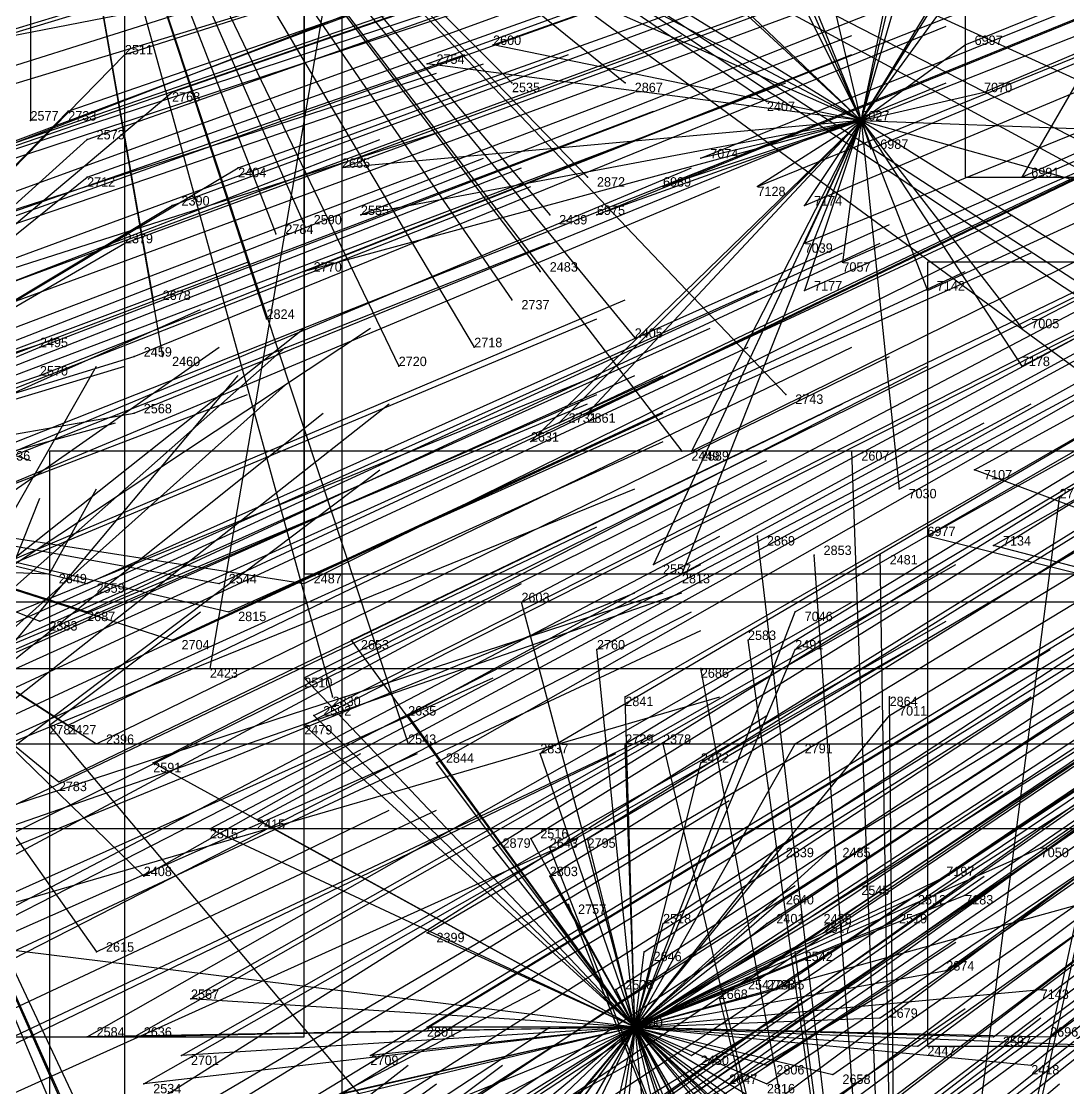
# Model space of a CAD drawing. Extents: x -0.5 to 0.59, y -0.5 to 0.59.
# Drawn here: x -0.407 to -0.296, y -0.2325 to -0.1195 of the extents above; entities that cross this region are included whole.
import ezdxf

# ---------------------------------------------------------------- set-up
doc = ezdxf.new("R2010")
doc.units = 0
for name, color, linetype in [('Clients', 3, 'CONTINUOUS'), ('Facilities', 3, 'CONTINUOUS'), ('Facilities_lines', 3, 'CONTINUOUS'), ('Min_max_boxes', 1, 'CONTINUOUS'), ('Normals', 1, 'CONTINUOUS'), ('Source_points', 5, 'CONTINUOUS'), ('Text', 3, 'CONTINUOUS')]:
    doc.layers.add(name, color=color, linetype=linetype)

msp = doc.modelspace()

# ---------------------------------------------------------------- linework, layer by layer
at = {"layer": 'Clients', "color": 5}
for p in [(-0.357, -0.122, -0.944), (-0.307, -0.122, -0.825), (-0.396, -0.123, -1.037), (-0.364, -0.124, -0.961), (-0.355, -0.126, -1.25), (-0.343, -0.126, -1.25), (-0.391, -0.127, -1.029), (-0.305, -0.127, -0.826), (-0.328, -0.128, -1.25), (-0.402, -0.129, -1.057), (-0.406, -0.13, -1.25), (-0.4, -0.132, -1.052), (-0.317, -0.133, -0.859), (-0.335, -0.134, -0.901), (-0.384, -0.135, -1.018), (-0.373, -0.135, -0.992), (-0.4, -0.136, -1.057), (-0.347, -0.136, -1.25), (-0.301, -0.136, -0.825), (-0.339, -0.137, -0.914), (-0.329, -0.137, -0.891), (-0.391, -0.139, -1.037), (-0.371, -0.14, -0.992), (-0.351, -0.14, -1.25), (-0.346, -0.14, -0.933), (-0.324, -0.139, -0.88), (-0.377, -0.141, -1.25), (-0.38, -0.142, -1.25), (-0.396, -0.143, -1.053), (-0.324, -0.143, -0.886), (-0.32, -0.145, -0.879), (-0.377, -0.146, -1.01), (-0.352, -0.146, -1.25), (-0.324, -0.148, -0.89), (-0.311, -0.148, -0.86), (-0.393, -0.149, -1.25), (-0.355, -0.149, -1.25), (-0.381, -0.151, -1.25), (-0.301, -0.152, -0.842), (-0.342, -0.153, -1.25), (-0.405, -0.154, -1.083), (-0.359, -0.154, -1.25), (-0.395, -0.155, -1.06), (-0.392, -0.155, -1.25), (-0.405, -0.157, -1.086), (-0.367, -0.156, -1.25), (-0.301, -0.156, -0.848), (-0.326, -0.159, -1.25), (-0.395, -0.161, -1.066), (-0.347, -0.161, -0.957), (-0.35, -0.162, -0.963), (-0.353, -0.164, -0.974), (-0.337, -0.165, -1.25), (-0.336, -0.165, -0.935), (-0.319, -0.165, -1.25), (-0.306, -0.167, -0.871), (-0.314, -0.169, -0.892), (-0.297, -0.17, -1.25), (-0.329, -0.174, -1.25), (-0.311, -0.174, -0.891), (-0.304, -0.175, -0.877), (-0.323, -0.176, -1.25), (-0.316, -0.176, -1.25), (-0.34, -0.177, -0.958), (-0.404, -0.178, -1.25), (-0.337, -0.178, -0.954), (-0.4, -0.179, -1.095), (-0.386, -0.179, -1.063), (-0.377, -0.179, -1.043), (-0.354, -0.181, -0.994), (-0.405, -0.183, -1.11), (-0.4, -0.182, -1.099), (-0.385, -0.182, -1.064), (-0.325, -0.182, -0.932), (-0.391, -0.185, -1.081), (-0.372, -0.185, -1.038), (-0.33, -0.185, -1.25), (-0.346, -0.186, -0.982), (-0.325, -0.186, -0.936), (-0.387, -0.188, -1.25), (-0.335, -0.188, -1.25), (-0.377, -0.189, -1.055), (-0.374, -0.191, -1.25), (-0.343, -0.191, -0.983), (-0.315, -0.191, -1.25), (-0.376, -0.193, -1.055), (-0.366, -0.193, -1.035), (-0.315, -0.193, -0.923), (-0.404, -0.194, -1.25), (-0.402, -0.194, -1.117), (-0.377, -0.194, -1.06), (-0.399, -0.196, -1.11), (-0.366, -0.196, -1.25), (-0.343, -0.196, -0.988), (-0.339, -0.196, -1.25), (-0.325, -0.196, -0.949), (-0.352, -0.197, -1.009), (-0.393, -0.198, -1.101), (-0.363, -0.198, -1.033), (-0.335, -0.198, -0.972), (-0.403, -0.2, -1.126), (-0.382, -0.204, -1.083), (-0.387, -0.205, -1.095), (-0.353, -0.206, -1.022), (-0.347, -0.206, -1.01), (-0.357, -0.207, -1.031), (-0.351, -0.207, -1.25), (-0.327, -0.207, -0.967), (-0.321, -0.207, -0.955), (-0.299, -0.207, -0.91), (-0.394, -0.21, -1.25), (-0.351, -0.21, -1.023), (-0.309, -0.21, -0.934), (-0.318, -0.211, -0.955), (-0.312, -0.212, -0.944), (-0.307, -0.212, -0.933), (-0.349, -0.213, -1.25), (-0.327, -0.213, -0.975), (-0.322, -0.214, -0.967), (-0.339, -0.215, -1.004), (-0.328, -0.215, -0.98), (-0.315, -0.215, -0.953), (-0.364, -0.216, -1.058), (-0.322, -0.216, -0.969), (-0.399, -0.218, -1.25), (-0.341, -0.218, -1.012), (-0.325, -0.218, -1.25), (-0.309, -0.22, -0.948), (-0.33, -0.221, -0.994), (-0.329, -0.221, -0.991), (-0.344, -0.222, -1.023), (-0.327, -0.222, -0.988), (-0.299, -0.222, -0.931), (-0.389, -0.223, -1.121), (-0.333, -0.223, -1.25), (-0.364, -0.226, -1.072), (-0.316, -0.225, -0.969), (-0.4, -0.227, -1.149), (-0.395, -0.227, -1.138), (-0.304, -0.227, -0.949), (-0.298, -0.227, -0.937), (-0.312, -0.228, -0.966), (-0.39, -0.229, -1.131), (-0.37, -0.229, -1.088), (-0.336, -0.229, -1.016), (-0.328, -0.23, -1.001), (-0.3, -0.23, -0.947), (-0.321, -0.231, -0.989), (-0.394, -0.232, -1.143), (-0.332, -0.232, -1.013), (-0.328, -0.232, -1.004)]:
    msp.add_point(p, dxfattribs=at)
at = {"layer": 'Facilities', "color": 3}
for p in [(-0.318, -0.13, -0.86), (-0.342, -0.226, -1.025)]:
    msp.add_point(p, dxfattribs=at)
at = {"layer": 'Facilities_lines', "color": 3}
for p, q in [((-0.353, 0.01, -1.25), (-0.387, -0.188, -1.25)), ((-0.406, -0.075, -1.25), (-0.342, -0.153, -1.25)), ((-0.406, -0.075, -1.25), (-0.328, -0.128, -1.25)), ((-0.406, -0.075, -1.25), (-0.266, -0.147, -1.25)), ((-0.406, -0.075, -1.25), (-0.286, -0.153, -1.25)), ((-0.406, -0.075, -1.25), (-0.351, -0.14, -1.25)), ((-0.406, -0.075, -1.25), (-0.286, -0.14, -1.25)), ((-0.406, -0.075, -1.25), (-0.337, -0.165, -1.25)), ((-0.406, -0.075, -1.25), (-0.392, -0.155, -1.25)), ((-0.406, -0.075, -1.25), (-0.352, -0.146, -1.25)), ((-0.406, -0.075, -1.25), (-0.355, -0.126, -1.25)), ((-0.406, -0.075, -1.25), (-0.366, -0.196, -1.25)), ((-0.406, -0.075, -1.25), (-0.266, -0.139, -1.25)), ((-0.406, -0.075, -1.25), (-0.406, -0.13, -1.25)), ((-0.406, -0.075, -1.25), (-0.377, -0.141, -1.25)), ((-0.406, -0.075, -1.25), (-0.293, -0.15, -1.25)), ((-0.406, -0.075, -1.25), (-0.393, -0.149, -1.25)), ((-0.406, -0.075, -1.25), (-0.282, -0.166, -1.25)), ((-0.406, -0.075, -1.25), (-0.359, -0.154, -1.25)), ((-0.406, -0.075, -1.25), (-0.367, -0.156, -1.25)), ((-0.406, -0.075, -1.25), (-0.355, -0.149, -1.25)), ((-0.406, -0.075, -1.25), (-0.326, -0.159, -1.25)), ((-0.406, -0.075, -1.25), (-0.38, -0.142, -1.25)), ((-0.406, -0.075, -1.25), (-0.381, -0.151, -1.25)), ((-0.406, -0.075, -1.25), (-0.374, -0.191, -1.25)), ((-0.406, -0.075, -1.25), (-0.343, -0.126, -1.25)), ((-0.406, -0.075, -1.25), (-0.347, -0.136, -1.25)), ((-0.318, -0.13, -0.86), (-0.302, -0.075, -0.777)), ((-0.318, -0.13, -0.86), (-0.305, -0.075, -0.785)), ((-0.318, -0.13, -0.86), (-0.307, -0.077, -0.792)), ((-0.268, -0.079, -0.698), (-0.301, -0.136, -0.825)), ((-0.318, -0.13, -0.86), (-0.289, -0.084, -0.753)), ((-0.318, -0.13, -0.86), (-0.327, -0.092, -0.848)), ((-0.318, -0.13, -0.86), (-0.295, -0.092, -0.772)), ((-0.318, -0.13, -0.86), (-0.334, -0.094, -0.867)), ((-0.318, -0.13, -0.86), (-0.331, -0.098, -0.864)), ((-0.318, -0.13, -0.86), (-0.34, -0.109, -0.892)), ((-0.318, -0.13, -0.86), (-0.328, -0.11, -0.864)), ((-0.318, -0.13, -0.86), (-0.352, -0.112, -0.924)), ((-0.318, -0.13, -0.86), (-0.344, -0.114, -0.906)), ((-0.318, -0.13, -0.86), (-0.352, -0.115, -0.925)), ((-0.318, -0.13, -0.86), (-0.331, -0.118, -0.877)), ((-0.318, -0.13, -0.86), (-0.31, -0.119, -0.831)), ((-0.318, -0.13, -0.86), (-0.357, -0.122, -0.944)), ((-0.318, -0.13, -0.86), (-0.307, -0.122, -0.825)), ((-0.441, -0.169, -1.18), (-0.396, -0.123, -1.037)), ((-0.318, -0.13, -0.86), (-0.364, -0.124, -0.961)), ((-0.441, -0.169, -1.18), (-0.391, -0.127, -1.029)), ((-0.318, -0.13, -0.86), (-0.305, -0.127, -0.826)), ((-0.441, -0.169, -1.18), (-0.402, -0.129, -1.057)), ((-0.318, -0.13, -0.86), (-0.377, -0.146, -1.01)), ((-0.318, -0.13, -0.86), (-0.373, -0.135, -0.992)), ((-0.318, -0.13, -0.86), (-0.371, -0.14, -0.992)), ((-0.318, -0.13, -0.86), (-0.353, -0.164, -0.974)), ((-0.318, -0.13, -0.86), (-0.35, -0.162, -0.963)), ((-0.318, -0.13, -0.86), (-0.347, -0.161, -0.957)), ((-0.318, -0.13, -0.86), (-0.346, -0.14, -0.933)), ((-0.318, -0.13, -0.86), (-0.34, -0.177, -0.958)), ((-0.318, -0.13, -0.86), (-0.339, -0.137, -0.914)), ((-0.318, -0.13, -0.86), (-0.337, -0.178, -0.954)), ((-0.318, -0.13, -0.86), (-0.336, -0.165, -0.935)), ((-0.318, -0.13, -0.86), (-0.335, -0.134, -0.901)), ((-0.318, -0.13, -0.86), (-0.329, -0.137, -0.891)), ((-0.318, -0.13, -0.86), (-0.324, -0.143, -0.886)), ((-0.318, -0.13, -0.86), (-0.324, -0.139, -0.88)), ((-0.318, -0.13, -0.86), (-0.324, -0.148, -0.89)), ((-0.318, -0.13, -0.86), (-0.32, -0.145, -0.879)), ((-0.318, -0.13, -0.86), (-0.265, -0.132, -0.741)), ((-0.318, -0.13, -0.86), (-0.301, -0.152, -0.842)), ((-0.318, -0.13, -0.86), (-0.317, -0.133, -0.859)), ((-0.318, -0.13, -0.86), (-0.314, -0.169, -0.892)), ((-0.318, -0.13, -0.86), (-0.293, -0.137, -0.809)), ((-0.318, -0.13, -0.86), (-0.311, -0.148, -0.86)), ((-0.318, -0.13, -0.86), (-0.301, -0.156, -0.848)), ((-0.318, -0.13, -0.86), (-0.291, -0.147, -0.815)), ((-0.441, -0.169, -1.18), (-0.4, -0.132, -1.052)), ((-0.441, -0.169, -1.18), (-0.384, -0.135, -1.018)), ((-0.441, -0.169, -1.18), (-0.4, -0.136, -1.057)), ((-0.441, -0.169, -1.18), (-0.391, -0.139, -1.037)), ((-0.441, -0.169, -1.18), (-0.396, -0.143, -1.053)), ((-0.441, -0.169, -1.18), (-0.405, -0.154, -1.083)), ((-0.441, -0.169, -1.18), (-0.395, -0.155, -1.06)), ((-0.441, -0.169, -1.18), (-0.405, -0.157, -1.086)), ((-0.441, -0.169, -1.18), (-0.395, -0.161, -1.066)), ((-0.314, -0.301, -1.25), (-0.319, -0.165, -1.25)), ((-0.239, -0.192, -0.767), (-0.306, -0.167, -0.871)), ((-0.441, -0.169, -1.18), (-0.399, -0.196, -1.11)), ((-0.441, -0.169, -1.18), (-0.405, -0.183, -1.11)), ((-0.441, -0.169, -1.18), (-0.402, -0.194, -1.117)), ((-0.441, -0.169, -1.18), (-0.377, -0.179, -1.043)), ((-0.441, -0.169, -1.18), (-0.386, -0.179, -1.063)), ((-0.441, -0.169, -1.18), (-0.4, -0.179, -1.095)), ((-0.441, -0.169, -1.18), (-0.4, -0.182, -1.099)), ((-0.441, -0.169, -1.18), (-0.391, -0.185, -1.081)), ((-0.441, -0.169, -1.18), (-0.403, -0.2, -1.126)), ((-0.441, -0.169, -1.18), (-0.385, -0.182, -1.064)), ((-0.314, -0.301, -1.25), (-0.297, -0.17, -1.25)), ((-0.314, -0.301, -1.25), (-0.329, -0.174, -1.25)), ((-0.239, -0.192, -0.767), (-0.311, -0.174, -0.891)), ((-0.239, -0.192, -0.767), (-0.304, -0.175, -0.877)), ((-0.314, -0.301, -1.25), (-0.323, -0.176, -1.25)), ((-0.314, -0.301, -1.25), (-0.316, -0.176, -1.25)), ((-0.428, -0.177, -1.25), (-0.392, -0.258, -1.25)), ((-0.428, -0.177, -1.25), (-0.395, -0.255, -1.25)), ((-0.428, -0.177, -1.25), (-0.373, -0.3, -1.25)), ((-0.428, -0.177, -1.25), (-0.394, -0.21, -1.25)), ((-0.428, -0.177, -1.25), (-0.395, -0.247, -1.25)), ((-0.428, -0.177, -1.25), (-0.399, -0.218, -1.25)), ((-0.428, -0.177, -1.25), (-0.404, -0.178, -1.25)), ((-0.342, -0.226, -1.025), (-0.354, -0.181, -0.994)), ((-0.342, -0.226, -1.025), (-0.325, -0.182, -0.932)), ((-0.342, -0.226, -1.025), (-0.372, -0.185, -1.038)), ((-0.314, -0.301, -1.25), (-0.33, -0.185, -1.25)), ((-0.314, -0.301, -1.25), (-0.288, -0.185, -1.25)), ((-0.342, -0.226, -1.025), (-0.346, -0.186, -0.982)), ((-0.342, -0.226, -1.025), (-0.325, -0.186, -0.936)), ((-0.314, -0.301, -1.25), (-0.335, -0.188, -1.25)), ((-0.342, -0.226, -1.025), (-0.377, -0.189, -1.055)), ((-0.342, -0.226, -1.025), (-0.343, -0.191, -0.983)), ((-0.314, -0.301, -1.25), (-0.315, -0.191, -1.25)), ((-0.342, -0.226, -1.025), (-0.376, -0.193, -1.055)), ((-0.342, -0.226, -1.025), (-0.366, -0.193, -1.035)), ((-0.342, -0.226, -1.025), (-0.315, -0.193, -0.923)), ((-0.314, -0.301, -1.25), (-0.404, -0.194, -1.25)), ((-0.342, -0.226, -1.025), (-0.377, -0.194, -1.06)), ((-0.314, -0.301, -1.25), (-0.291, -0.195, -1.25)), ((-0.342, -0.226, -1.025), (-0.343, -0.196, -0.988)), ((-0.342, -0.226, -1.025), (-0.325, -0.196, -0.949)), ((-0.314, -0.301, -1.25), (-0.339, -0.196, -1.25)), ((-0.342, -0.226, -1.025), (-0.352, -0.197, -1.009)), ((-0.342, -0.226, -1.025), (-0.393, -0.198, -1.101)), ((-0.342, -0.226, -1.025), (-0.363, -0.198, -1.033)), ((-0.342, -0.226, -1.025), (-0.335, -0.198, -0.972)), ((-0.342, -0.226, -1.025), (-0.382, -0.204, -1.083)), ((-0.342, -0.226, -1.025), (-0.387, -0.205, -1.095)), ((-0.342, -0.226, -1.025), (-0.353, -0.206, -1.022)), ((-0.342, -0.226, -1.025), (-0.347, -0.206, -1.01)), ((-0.342, -0.226, -1.025), (-0.357, -0.207, -1.031)), ((-0.314, -0.301, -1.25), (-0.351, -0.207, -1.25)), ((-0.342, -0.226, -1.025), (-0.321, -0.207, -0.955)), ((-0.342, -0.226, -1.025), (-0.327, -0.207, -0.967)), ((-0.342, -0.226, -1.025), (-0.299, -0.207, -0.91)), ((-0.342, -0.226, -1.025), (-0.351, -0.21, -1.023)), ((-0.342, -0.226, -1.025), (-0.309, -0.21, -0.934)), ((-0.342, -0.226, -1.025), (-0.318, -0.211, -0.955)), ((-0.342, -0.226, -1.025), (-0.312, -0.212, -0.944)), ((-0.342, -0.226, -1.025), (-0.307, -0.212, -0.933)), ((-0.314, -0.301, -1.25), (-0.349, -0.213, -1.25)), ((-0.342, -0.226, -1.025), (-0.327, -0.213, -0.975)), ((-0.342, -0.226, -1.025), (-0.295, -0.213, -0.91)), ((-0.342, -0.226, -1.025), (-0.322, -0.214, -0.967)), ((-0.342, -0.226, -1.025), (-0.328, -0.215, -0.98)), ((-0.342, -0.226, -1.025), (-0.339, -0.215, -1.004)), ((-0.342, -0.226, -1.025), (-0.315, -0.215, -0.953)), ((-0.342, -0.226, -1.025), (-0.364, -0.216, -1.058)), ((-0.342, -0.226, -1.025), (-0.322, -0.216, -0.969)), ((-0.342, -0.226, -1.025), (-0.415, -0.217, -1.17)), ((-0.342, -0.226, -1.025), (-0.341, -0.218, -1.012)), ((-0.314, -0.301, -1.25), (-0.325, -0.218, -1.25)), ((-0.342, -0.226, -1.025), (-0.309, -0.22, -0.948)), ((-0.342, -0.226, -1.025), (-0.33, -0.221, -0.994)), ((-0.342, -0.226, -1.025), (-0.329, -0.221, -0.991)), ((-0.342, -0.226, -1.025), (-0.344, -0.222, -1.023)), ((-0.342, -0.226, -1.025), (-0.327, -0.222, -0.988)), ((-0.342, -0.226, -1.025), (-0.299, -0.222, -0.931)), ((-0.342, -0.226, -1.025), (-0.389, -0.223, -1.121)), ((-0.314, -0.301, -1.25), (-0.333, -0.223, -1.25)), ((-0.342, -0.226, -1.025), (-0.4, -0.227, -1.149)), ((-0.342, -0.226, -1.025), (-0.396, -0.239, -1.156)), ((-0.342, -0.226, -1.025), (-0.395, -0.227, -1.138)), ((-0.342, -0.226, -1.025), (-0.394, -0.232, -1.143)), ((-0.342, -0.226, -1.025), (-0.39, -0.229, -1.131)), ((-0.342, -0.226, -1.025), (-0.381, -0.263, -1.159)), ((-0.342, -0.226, -1.025), (-0.381, -0.252, -1.142)), ((-0.342, -0.226, -1.025), (-0.379, -0.249, -1.134)), ((-0.342, -0.226, -1.025), (-0.379, -0.241, -1.123)), ((-0.342, -0.226, -1.025), (-0.377, -0.234, -1.111)), ((-0.342, -0.226, -1.025), (-0.373, -0.233, -1.1)), ((-0.342, -0.226, -1.025), (-0.371, -0.241, -1.106)), ((-0.342, -0.226, -1.025), (-0.37, -0.229, -1.088)), ((-0.342, -0.226, -1.025), (-0.364, -0.226, -1.072)), ((-0.342, -0.226, -1.025), (-0.362, -0.253, -1.105)), ((-0.342, -0.226, -1.025), (-0.361, -0.249, -1.096)), ((-0.342, -0.226, -1.025), (-0.361, -0.265, -1.12)), ((-0.342, -0.226, -1.025), (-0.361, -0.259, -1.111)), ((-0.342, -0.226, -1.025), (-0.359, -0.24, -1.08)), ((-0.342, -0.226, -1.025), (-0.356, -0.245, -1.08)), ((-0.342, -0.226, -1.025), (-0.353, -0.245, -1.074)), ((-0.342, -0.226, -1.025), (-0.353, -0.239, -1.067)), ((-0.342, -0.226, -1.025), (-0.35, -0.261, -1.09)), ((-0.342, -0.226, -1.025), (-0.349, -0.27, -1.102)), ((-0.342, -0.226, -1.025), (-0.343, -0.238, -1.043)), ((-0.342, -0.226, -1.025), (-0.316, -0.225, -0.969)), ((-0.342, -0.226, -1.025), (-0.308, -0.258, -1.004)), ((-0.342, -0.226, -1.025), (-0.318, -0.267, -1.038)), ((-0.342, -0.226, -1.025), (-0.313, -0.261, -1.019)), ((-0.342, -0.226, -1.025), (-0.298, -0.261, -0.992)), ((-0.342, -0.226, -1.025), (-0.318, -0.271, -1.046)), ((-0.342, -0.226, -1.025), (-0.334, -0.26, -1.058)), ((-0.342, -0.226, -1.025), (-0.329, -0.262, -1.052)), ((-0.342, -0.226, -1.025), (-0.33, -0.255, -1.042)), ((-0.342, -0.226, -1.025), (-0.318, -0.253, -1.016)), ((-0.342, -0.226, -1.025), (-0.33, -0.248, -1.032)), ((-0.342, -0.226, -1.025), (-0.309, -0.256, -1.004)), ((-0.342, -0.226, -1.025), (-0.3, -0.23, -0.947)), ((-0.342, -0.226, -1.025), (-0.312, -0.228, -0.966)), ((-0.342, -0.226, -1.025), (-0.336, -0.229, -1.016)), ((-0.342, -0.226, -1.025), (-0.32, -0.242, -1.002)), ((-0.342, -0.226, -1.025), (-0.326, -0.242, -1.016)), ((-0.342, -0.226, -1.025), (-0.304, -0.227, -0.949)), ((-0.342, -0.226, -1.025), (-0.323, -0.244, -1.012)), ((-0.342, -0.226, -1.025), (-0.336, -0.245, -1.039)), ((-0.342, -0.226, -1.025), (-0.332, -0.232, -1.013)), ((-0.342, -0.226, -1.025), (-0.317, -0.241, -0.995)), ((-0.342, -0.226, -1.025), (-0.321, -0.231, -0.989)), ((-0.342, -0.226, -1.025), (-0.298, -0.227, -0.937)), ((-0.342, -0.226, -1.025), (-0.328, -0.23, -1.001)), ((-0.342, -0.226, -1.025), (-0.341, -0.236, -1.037)), ((-0.342, -0.226, -1.025), (-0.328, -0.232, -1.004)), ((-0.342, -0.226, -1.025), (-0.291, -0.228, -0.923))]:
    msp.add_line(p, q, dxfattribs=at)
at = {"layer": 'Min_max_boxes', "color": 1}
for p, q in [((-0.373, -0.3, -1.25), (-0.373, 0.031, -1.25)), ((-0.373, -0.3, -1.237), (-0.373, 0.031, -1.237)), ((-0.396, -0.298, -1.25), (-0.396, -0.042, -1.25)), ((-0.396, -0.298, -1.199), (-0.396, -0.042, -1.199)), ((-0.307, -0.042, -0.825), (-0.307, -0.136, -0.825)), ((-0.307, -0.042, -0.582), (-0.307, -0.136, -0.582)), ((-0.377, -0.075, -1.01), (-0.377, -0.178, -1.01)), ((-0.377, -0.075, -0.741), (-0.377, -0.178, -0.741)), ((-0.377, -0.227, -1.219), (-0.377, -0.103, -1.219)), ((-0.377, -0.227, -1.018), (-0.377, -0.103, -1.018)), ((-0.307, -0.136, -0.825), (-0.224, -0.136, -0.825)), ((-0.307, -0.136, -0.582), (-0.224, -0.136, -0.582)), ((-0.307, -0.136, -0.825), (-0.307, -0.136, -0.582)), ((-0.172, -0.145, -0.904), (-0.311, -0.145, -0.904)), ((-0.311, -0.145, -0.904), (-0.311, -0.228, -0.904)), ((-0.172, -0.145, -0.607), (-0.311, -0.145, -0.607)), ((-0.311, -0.145, -0.607), (-0.311, -0.228, -0.607)), ((-0.311, -0.145, -0.904), (-0.311, -0.145, -0.607)), ((-0.191, -0.165, -1.25), (-0.404, -0.165, -1.25)), ((-0.404, -0.165, -1.25), (-0.404, -0.404, -1.25)), ((-0.191, -0.165, -1.248), (-0.404, -0.165, -1.248)), ((-0.404, -0.165, -1.248), (-0.404, -0.404, -1.248)), ((-0.404, -0.165, -1.25), (-0.404, -0.165, -1.248)), ((-0.377, -0.178, -1.01), (-0.265, -0.178, -1.01)), ((-0.377, -0.178, -0.741), (-0.265, -0.178, -0.741)), ((-0.377, -0.178, -1.01), (-0.377, -0.178, -0.741)), ((-0.291, -0.181, -1.17), (-0.415, -0.181, -1.17)), ((-0.291, -0.181, -0.91), (-0.415, -0.181, -0.91)), ((-0.437, -0.188, -1.25), (-0.185, -0.188, -1.25)), ((-0.437, -0.188, -1.25), (-0.185, -0.188, -1.25)), ((-0.479, -0.196, -1.25), (-0.237, -0.196, -1.25)), ((-0.479, -0.196, -1.25), (-0.237, -0.196, -1.25)), ((-0.264, -0.205, -1.25), (-0.45, -0.205, -1.25)), ((-0.264, -0.205, -1.236), (-0.45, -0.205, -1.236)), ((-0.475, -0.227, -1.219), (-0.377, -0.227, -1.219)), ((-0.475, -0.227, -1.018), (-0.377, -0.227, -1.018)), ((-0.377, -0.227, -1.219), (-0.377, -0.227, -1.018)), ((-0.311, -0.228, -0.904), (-0.172, -0.228, -0.904)), ((-0.311, -0.228, -0.607), (-0.172, -0.228, -0.607)), ((-0.311, -0.228, -0.904), (-0.311, -0.228, -0.607))]:
    msp.add_line(p, q, dxfattribs=at)
at = {"layer": 'Normals', "color": 1}
for p, q in [((-0.307, -0.122, -0.825), (-0.221, -0.087, -0.863)), ((-0.357, -0.122, -0.944), (-0.27, -0.091, -0.981)), ((-0.305, -0.127, -0.826), (-0.22, -0.091, -0.864)), ((-0.364, -0.124, -0.961), (-0.276, -0.092, -0.997)), ((-0.41, -0.121, -1.069), (-0.321, -0.094, -1.106)), ((-0.412, -0.122, -1.074), (-0.323, -0.095, -1.111)), ((-0.396, -0.123, -1.037), (-0.308, -0.095, -1.074)), ((-0.318, -0.13, -0.86), (-0.232, -0.096, -0.897)), ((-0.391, -0.127, -1.029), (-0.304, -0.097, -1.067)), ((-0.317, -0.133, -0.859), (-0.231, -0.097, -0.896)), ((-0.301, -0.136, -0.825), (-0.216, -0.098, -0.862)), ((-0.402, -0.129, -1.057), (-0.315, -0.099, -1.094)), ((-0.335, -0.134, -0.901), (-0.248, -0.099, -0.938)), ((-0.414, -0.128, -1.084), (-0.325, -0.101, -1.121)), ((-0.4, -0.132, -1.052), (-0.312, -0.101, -1.089)), ((-0.339, -0.137, -0.914), (-0.253, -0.102, -0.951)), ((-0.329, -0.137, -0.891), (-0.243, -0.102, -0.928)), ((-0.373, -0.135, -0.992), (-0.286, -0.103, -1.03)), ((-0.324, -0.139, -0.88), (-0.238, -0.103, -0.917)), ((-0.4, -0.136, -1.057), (-0.313, -0.105, -1.094)), ((-0.384, -0.135, -1.018), (-0.297, -0.104, -1.056)), ((-0.346, -0.14, -0.933), (-0.26, -0.105, -0.97)), ((-0.439, -0.134, -1.146), (-0.35, -0.106, -1.183)), ((-0.371, -0.14, -0.992), (-0.285, -0.106, -1.029)), ((-0.391, -0.139, -1.037), (-0.304, -0.107, -1.075)), ((-0.424, -0.138, -1.116), (-0.337, -0.108, -1.153)), ((-0.324, -0.143, -0.886), (-0.238, -0.108, -0.923)), ((-0.32, -0.145, -0.879), (-0.235, -0.108, -0.916)), ((-0.426, -0.139, -1.122), (-0.339, -0.109, -1.159)), ((-0.311, -0.148, -0.86), (-0.226, -0.109, -0.897)), ((-0.301, -0.152, -0.842), (-0.218, -0.109, -0.879)), ((-0.42, -0.142, -1.108), (-0.332, -0.11, -1.145)), ((-0.396, -0.143, -1.053), (-0.309, -0.111, -1.09)), ((-0.324, -0.148, -0.89), (-0.239, -0.111, -0.927)), ((-0.377, -0.146, -1.01), (-0.291, -0.112, -1.048)), ((-0.301, -0.156, -0.848), (-0.219, -0.113, -0.885)), ((-0.435, -0.143, -1.145), (-0.347, -0.114, -1.182)), ((-0.475, -0.134, -1.233), (-0.377, -0.115, -1.23)), ((-0.427, -0.147, -1.13), (-0.34, -0.116, -1.167)), ((-0.461, -0.153, -1.214), (-0.368, -0.117, -1.228)), ((-0.447, -0.146, -1.175), (-0.359, -0.117, -1.212)), ((-0.463, -0.153, -1.219), (-0.37, -0.118, -1.233)), ((-0.41, -0.15, -1.092), (-0.323, -0.118, -1.129)), ((-0.395, -0.155, -1.06), (-0.309, -0.12, -1.098)), ((-0.424, -0.153, -1.127), (-0.337, -0.121, -1.164)), ((-0.405, -0.154, -1.083), (-0.319, -0.121, -1.121)), ((-0.35, -0.162, -0.963), (-0.266, -0.122, -1.001)), ((-0.347, -0.161, -0.957), (-0.264, -0.121, -0.995)), ((-0.306, -0.167, -0.871), (-0.224, -0.122, -0.908)), ((-0.449, -0.154, -1.187), (-0.36, -0.123, -1.221)), ((-0.436, -0.155, -1.157), (-0.349, -0.123, -1.194)), ((-0.405, -0.157, -1.086), (-0.319, -0.123, -1.124)), ((-0.446, -0.154, -1.179), (-0.358, -0.124, -1.216)), ((-0.353, -0.164, -0.974), (-0.27, -0.124, -1.012)), ((-0.336, -0.165, -0.935), (-0.253, -0.124, -0.972)), ((-0.456, -0.155, -1.205), (-0.363, -0.125, -1.223)), ((-0.314, -0.169, -0.892), (-0.232, -0.125, -0.929)), ((-0.413, -0.159, -1.105), (-0.326, -0.126, -1.143)), ((-0.395, -0.161, -1.066), (-0.309, -0.126, -1.104)), ((-0.355, -0.126, -1.25), (-0.355, -0.126, -1.15)), ((-0.343, -0.126, -1.25), (-0.343, -0.126, -1.15)), ((-0.429, -0.16, -1.145), (-0.342, -0.127, -1.182)), ((-0.328, -0.128, -1.25), (-0.328, -0.128, -1.15)), ((-0.427, -0.162, -1.142), (-0.34, -0.129, -1.179)), ((-0.311, -0.174, -0.891), (-0.23, -0.129, -0.928)), ((-0.304, -0.175, -0.877), (-0.223, -0.129, -0.914)), ((-0.456, -0.161, -1.21), (-0.362, -0.131, -1.225)), ((-0.41, -0.165, -1.106), (-0.324, -0.131, -1.143)), ((-0.406, -0.13, -1.25), (-0.406, -0.13, -1.15)), ((-0.462, -0.168, -1.229), (-0.369, -0.132, -1.231)), ((-0.34, -0.177, -0.958), (-0.258, -0.133, -0.995)), ((-0.448, -0.169, -1.197), (-0.358, -0.134, -1.225)), ((-0.337, -0.178, -0.954), (-0.256, -0.134, -0.991)), ((-0.441, -0.169, -1.18), (-0.354, -0.135, -1.216)), ((-0.422, -0.171, -1.137), (-0.336, -0.135, -1.174)), ((-0.347, -0.136, -1.25), (-0.347, -0.136, -1.15)), ((-0.325, -0.182, -0.932), (-0.245, -0.136, -0.97)), ((-0.44, -0.171, -1.18), (-0.353, -0.137, -1.217)), ((-0.419, -0.173, -1.133), (-0.333, -0.137, -1.17)), ((-0.377, -0.179, -1.043), (-0.294, -0.138, -1.081)), ((-0.354, -0.181, -0.994), (-0.272, -0.138, -1.032)), ((-0.386, -0.179, -1.063), (-0.302, -0.14, -1.101)), ((-0.351, -0.14, -1.25), (-0.351, -0.14, -1.15)), ((-0.325, -0.186, -0.936), (-0.246, -0.139, -0.974)), ((-0.4, -0.179, -1.095), (-0.315, -0.141, -1.132)), ((-0.377, -0.141, -1.25), (-0.377, -0.141, -1.15)), ((-0.346, -0.186, -0.982), (-0.265, -0.141, -1.019)), ((-0.38, -0.142, -1.25), (-0.38, -0.142, -1.15)), ((-0.437, -0.177, -1.179), (-0.351, -0.143, -1.215)), ((-0.4, -0.182, -1.099), (-0.316, -0.143, -1.137)), ((-0.405, -0.183, -1.11), (-0.32, -0.144, -1.147)), ((-0.385, -0.182, -1.064), (-0.3, -0.144, -1.102)), ((-0.466, -0.176, -1.245), (-0.383, -0.145, -1.198)), ((-0.372, -0.185, -1.038), (-0.289, -0.145, -1.076)), ((-0.343, -0.191, -0.983), (-0.263, -0.145, -1.02)), ((-0.315, -0.193, -0.923), (-0.236, -0.145, -0.961)), ((-0.391, -0.185, -1.081), (-0.307, -0.146, -1.119)), ((-0.352, -0.146, -1.25), (-0.352, -0.146, -1.15)), ((-0.414, -0.186, -1.135), (-0.329, -0.148, -1.172)), ((-0.377, -0.189, -1.055), (-0.294, -0.148, -1.092)), ((-0.343, -0.196, -0.988), (-0.264, -0.148, -1.025)), ((-0.325, -0.196, -0.949), (-0.246, -0.148, -0.987)), ((-0.428, -0.185, -1.167), (-0.343, -0.149, -1.204)), ((-0.393, -0.149, -1.25), (-0.393, -0.149, -1.15)), ((-0.366, -0.193, -1.035), (-0.285, -0.149, -1.073)), ((-0.355, -0.149, -1.25), (-0.355, -0.149, -1.15)), ((-0.335, -0.198, -0.972), (-0.256, -0.149, -1.01)), ((-0.464, -0.184, -1.246), (-0.388, -0.15, -1.19)), ((-0.352, -0.197, -1.009), (-0.272, -0.15, -1.046)), ((-0.432, -0.187, -1.176), (-0.346, -0.151, -1.213)), ((-0.381, -0.151, -1.25), (-0.381, -0.151, -1.15)), ((-0.376, -0.193, -1.055), (-0.293, -0.151, -1.093)), ((-0.45, -0.205, -1.236), (-0.37, -0.152, -1.209)), ((-0.449, -0.209, -1.237), (-0.377, -0.152, -1.197)), ((-0.419, -0.19, -1.15), (-0.334, -0.152, -1.187)), ((-0.377, -0.194, -1.06), (-0.294, -0.152, -1.097)), ((-0.363, -0.198, -1.033), (-0.282, -0.152, -1.07)), ((-0.466, -0.174, -1.25), (-0.403, -0.153, -1.175)), ((-0.342, -0.153, -1.25), (-0.342, -0.153, -1.15)), ((-0.449, -0.198, -1.25), (-0.386, -0.154, -1.186)), ((-0.44, -0.208, -1.25), (-0.379, -0.154, -1.192)), ((-0.414, -0.193, -1.142), (-0.33, -0.154, -1.179)), ((-0.402, -0.194, -1.117), (-0.319, -0.154, -1.154)), ((-0.359, -0.154, -1.25), (-0.359, -0.154, -1.15)), ((-0.399, -0.196, -1.11), (-0.315, -0.155, -1.147)), ((-0.392, -0.155, -1.25), (-0.392, -0.155, -1.15)), ((-0.299, -0.207, -0.91), (-0.223, -0.155, -0.949)), ((-0.466, -0.177, -1.25), (-0.396, -0.156, -1.182)), ((-0.437, -0.194, -1.196), (-0.346, -0.157, -1.214)), ((-0.427, -0.195, -1.173), (-0.342, -0.157, -1.21)), ((-0.423, -0.198, -1.25), (-0.399, -0.156, -1.162)), ((-0.423, -0.195, -1.165), (-0.339, -0.157, -1.203)), ((-0.421, -0.201, -1.25), (-0.384, -0.157, -1.169)), ((-0.393, -0.198, -1.101), (-0.311, -0.156, -1.138)), ((-0.367, -0.156, -1.25), (-0.367, -0.156, -1.15)), ((-0.353, -0.206, -1.022), (-0.274, -0.157, -1.058)), ((-0.347, -0.206, -1.01), (-0.268, -0.157, -1.047)), ((-0.436, -0.209, -1.25), (-0.379, -0.158, -1.185)), ((-0.357, -0.207, -1.031), (-0.278, -0.158, -1.068)), ((-0.327, -0.207, -0.967), (-0.248, -0.158, -1.005)), ((-0.451, -0.185, -1.25), (-0.383, -0.159, -1.182)), ((-0.435, -0.198, -1.194), (-0.346, -0.159, -1.218)), ((-0.326, -0.159, -1.25), (-0.326, -0.159, -1.15)), ((-0.321, -0.207, -0.955), (-0.242, -0.159, -0.993)), ((-0.309, -0.21, -0.934), (-0.232, -0.159, -0.972)), ((-0.443, -0.219, -1.236), (-0.368, -0.16, -1.206)), ((-0.438, -0.198, -1.202), (-0.347, -0.16, -1.216)), ((-0.403, -0.2, -1.126), (-0.32, -0.16, -1.163)), ((-0.382, -0.204, -1.083), (-0.3, -0.16, -1.12)), ((-0.307, -0.212, -0.933), (-0.231, -0.16, -0.971)), ((-0.439, -0.212, -1.25), (-0.375, -0.161, -1.193)), ((-0.423, -0.2, -1.169), (-0.339, -0.161, -1.207)), ((-0.351, -0.21, -1.023), (-0.272, -0.161, -1.06)), ((-0.312, -0.212, -0.944), (-0.235, -0.161, -0.981)), ((-0.444, -0.175, -1.25), (-0.397, -0.162, -1.163)), ((-0.387, -0.205, -1.095), (-0.305, -0.162, -1.133)), ((-0.327, -0.213, -0.975), (-0.249, -0.162, -1.012)), ((-0.318, -0.211, -0.955), (-0.24, -0.162, -0.993)), ((-0.322, -0.214, -0.967), (-0.245, -0.163, -1.004)), ((-0.423, -0.202, -1.172), (-0.339, -0.164, -1.209)), ((-0.339, -0.215, -1.004), (-0.261, -0.164, -1.04)), ((-0.328, -0.215, -0.98), (-0.25, -0.164, -1.017)), ((-0.322, -0.216, -0.969), (-0.245, -0.164, -1.006)), ((-0.411, -0.207, -1.15), (-0.328, -0.166, -1.188)), ((-0.409, -0.165, -1.25), (-0.406, -0.166, -1.15)), ((-0.337, -0.165, -1.25), (-0.337, -0.165, -1.15)), ((-0.319, -0.165, -1.25), (-0.319, -0.165, -1.15)), ((-0.315, -0.215, -0.953), (-0.237, -0.165, -0.99)), ((-0.309, -0.22, -0.948), (-0.234, -0.166, -0.986)), ((-0.299, -0.222, -0.931), (-0.225, -0.166, -0.969)), ((-0.426, -0.21, -1.25), (-0.369, -0.167, -1.18)), ((-0.341, -0.218, -1.012), (-0.263, -0.167, -1.049)), ((-0.433, -0.206, -1.199), (-0.342, -0.169, -1.215)), ((-0.404, -0.178, -1.25), (-0.399, -0.169, -1.15)), ((-0.364, -0.216, -1.058), (-0.284, -0.169, -1.095)), ((-0.33, -0.221, -0.994), (-0.253, -0.169, -1.031)), ((-0.329, -0.221, -0.991), (-0.252, -0.169, -1.028)), ((-0.298, -0.227, -0.937), (-0.225, -0.169, -0.973)), ((-0.411, -0.185, -1.25), (-0.405, -0.17, -1.151)), ((-0.327, -0.222, -0.988), (-0.25, -0.17, -1.025)), ((-0.297, -0.17, -1.25), (-0.297, -0.17, -1.15)), ((-0.344, -0.222, -1.023), (-0.266, -0.171, -1.059)), ((-0.304, -0.227, -0.949), (-0.23, -0.171, -0.986)), ((-0.316, -0.225, -0.969), (-0.24, -0.172, -1.006)), ((-0.3, -0.23, -0.947), (-0.228, -0.172, -0.984)), ((-0.436, -0.216, -1.217), (-0.346, -0.173, -1.218)), ((-0.415, -0.217, -1.17), (-0.333, -0.174, -1.208)), ((-0.329, -0.174, -1.25), (-0.329, -0.174, -1.15)), ((-0.312, -0.228, -0.966), (-0.236, -0.174, -1.004)), ((-0.342, -0.226, -1.025), (-0.264, -0.175, -1.062)), ((-0.323, -0.176, -1.25), (-0.323, -0.176, -1.15)), ((-0.316, -0.176, -1.25), (-0.316, -0.176, -1.15)), ((-0.421, -0.221, -1.188), (-0.335, -0.177, -1.214)), ((-0.389, -0.223, -1.121), (-0.308, -0.177, -1.158)), ((-0.336, -0.229, -1.016), (-0.259, -0.177, -1.053)), ((-0.364, -0.226, -1.072), (-0.285, -0.178, -1.108)), ((-0.328, -0.23, -1.001), (-0.25, -0.178, -1.038)), ((-0.321, -0.231, -0.989), (-0.245, -0.178, -1.025)), ((-0.44, -0.225, -1.236), (-0.354, -0.179, -1.214)), ((-0.332, -0.232, -1.013), (-0.255, -0.179, -1.049)), ((-0.435, -0.218, -1.216), (-0.342, -0.18, -1.215)), ((-0.434, -0.211, -1.207), (-0.339, -0.18, -1.213)), ((-0.432, -0.213, -1.203), (-0.337, -0.18, -1.21)), ((-0.328, -0.232, -1.004), (-0.251, -0.18, -1.041)), ((-0.4, -0.227, -1.149), (-0.319, -0.181, -1.186)), ((-0.395, -0.227, -1.138), (-0.314, -0.181, -1.176)), ((-0.37, -0.229, -1.088), (-0.291, -0.181, -1.126)), ((-0.424, -0.227, -1.202), (-0.336, -0.182, -1.214)), ((-0.404, -0.194, -1.25), (-0.388, -0.182, -1.152)), ((-0.39, -0.229, -1.131), (-0.309, -0.183, -1.168)), ((-0.425, -0.226, -1.204), (-0.335, -0.184, -1.212)), ((-0.341, -0.236, -1.037), (-0.264, -0.184, -1.074)), ((-0.373, -0.233, -1.1), (-0.294, -0.185, -1.137)), ((-0.343, -0.238, -1.043), (-0.266, -0.185, -1.08)), ((-0.33, -0.185, -1.25), (-0.33, -0.185, -1.15)), ((-0.394, -0.232, -1.143), (-0.313, -0.186, -1.18)), ((-0.377, -0.234, -1.111), (-0.298, -0.186, -1.148)), ((-0.326, -0.242, -1.016), (-0.252, -0.186, -1.052)), ((-0.317, -0.241, -0.995), (-0.242, -0.186, -1.032)), ((-0.32, -0.242, -1.002), (-0.245, -0.187, -1.04)), ((-0.387, -0.188, -1.25), (-0.387, -0.188, -1.15)), ((-0.353, -0.239, -1.067), (-0.276, -0.188, -1.104)), ((-0.335, -0.188, -1.25), (-0.335, -0.188, -1.15)), ((-0.323, -0.244, -1.012), (-0.249, -0.188, -1.049)), ((-0.424, -0.219, -1.25), (-0.357, -0.189, -1.182)), ((-0.359, -0.24, -1.08), (-0.282, -0.189, -1.118)), ((-0.336, -0.245, -1.039), (-0.261, -0.189, -1.076)), ((-0.429, -0.219, -1.203), (-0.333, -0.191, -1.205)), ((-0.396, -0.239, -1.156), (-0.316, -0.192, -1.193)), ((-0.379, -0.241, -1.123), (-0.3, -0.191, -1.16)), ((-0.374, -0.191, -1.25), (-0.374, -0.191, -1.15)), ((-0.371, -0.241, -1.106), (-0.293, -0.191, -1.143)), ((-0.356, -0.245, -1.08), (-0.28, -0.192, -1.117)), ((-0.353, -0.245, -1.074), (-0.277, -0.192, -1.111)), ((-0.33, -0.248, -1.032), (-0.256, -0.192, -1.069)), ((-0.315, -0.191, -1.25), (-0.315, -0.191, -1.15)), ((-0.412, -0.246, -1.199), (-0.328, -0.193, -1.214)), ((-0.429, -0.237, -1.224), (-0.34, -0.195, -1.203)), ((-0.361, -0.249, -1.096), (-0.285, -0.195, -1.133)), ((-0.366, -0.196, -1.25), (-0.366, -0.196, -1.15)), ((-0.339, -0.196, -1.25), (-0.339, -0.196, -1.15)), ((-0.431, -0.239, -1.233), (-0.344, -0.197, -1.209)), ((-0.417, -0.22, -1.25), (-0.365, -0.197, -1.168)), ((-0.394, -0.21, -1.25), (-0.371, -0.197, -1.154)), ((-0.379, -0.249, -1.134), (-0.302, -0.198, -1.171)), ((-0.33, -0.255, -1.042), (-0.256, -0.198, -1.079)), ((-0.362, -0.253, -1.105), (-0.287, -0.199, -1.142)), ((-0.381, -0.252, -1.142), (-0.303, -0.201, -1.179)), ((-0.417, -0.254, -1.22), (-0.332, -0.202, -1.209)), ((-0.334, -0.26, -1.058), (-0.261, -0.202, -1.095)), ((-0.412, -0.226, -1.25), (-0.363, -0.203, -1.166)), ((-0.399, -0.218, -1.25), (-0.368, -0.203, -1.156)), ((-0.361, -0.259, -1.111), (-0.287, -0.204, -1.148)), ((-0.35, -0.261, -1.09), (-0.276, -0.204, -1.126)), ((-0.43, -0.243, -1.25), (-0.348, -0.206, -1.206)), ((-0.351, -0.207, -1.25), (-0.351, -0.207, -1.15)), ((-0.381, -0.263, -1.159), (-0.305, -0.21, -1.195)), ((-0.361, -0.265, -1.12), (-0.287, -0.21, -1.158)), ((-0.408, -0.266, -1.218), (-0.325, -0.211, -1.207)), ((-0.349, -0.27, -1.102), (-0.276, -0.212, -1.139)), ((-0.349, -0.213, -1.25), (-0.349, -0.213, -1.15)), ((-0.389, -0.27, -1.185), (-0.308, -0.217, -1.206)), ((-0.325, -0.218, -1.25), (-0.325, -0.218, -1.15)), ((-0.406, -0.273, -1.222), (-0.322, -0.222, -1.2)), ((-0.404, -0.249, -1.25), (-0.352, -0.222, -1.169)), ((-0.401, -0.273, -1.213), (-0.315, -0.222, -1.218)), ((-0.333, -0.223, -1.25), (-0.333, -0.223, -1.15)), ((-0.389, -0.28, -1.199), (-0.307, -0.224, -1.209)), ((-0.4, -0.258, -1.25), (-0.351, -0.226, -1.169)), ((-0.373, -0.282, -1.168), (-0.299, -0.225, -1.205)), ((-0.418, -0.272, -1.246), (-0.341, -0.229, -1.198)), ((-0.384, -0.244, -1.25), (-0.366, -0.23, -1.153)), ((-0.364, -0.236, -1.25), (-0.356, -0.23, -1.15)), ((-0.395, -0.255, -1.25), (-0.363, -0.232, -1.158)), ((-0.37, -0.293, -1.18), (-0.297, -0.232, -1.21))]:
    msp.add_line(p, q, dxfattribs=at)
at = {"layer": 'Source_points', "color": 5}
for p in [(-0.357, -0.122, -0.944), (-0.307, -0.122, -0.825), (-0.396, -0.123, -1.037), (-0.364, -0.124, -0.961), (-0.355, -0.126, -1.25), (-0.343, -0.126, -1.25), (-0.391, -0.127, -1.029), (-0.305, -0.127, -0.826), (-0.328, -0.128, -1.25), (-0.402, -0.129, -1.057), (-0.406, -0.13, -1.25), (-0.318, -0.13, -0.86), (-0.4, -0.132, -1.052), (-0.317, -0.133, -0.859), (-0.335, -0.134, -0.901), (-0.384, -0.135, -1.018), (-0.373, -0.135, -0.992), (-0.4, -0.136, -1.057), (-0.347, -0.136, -1.25), (-0.301, -0.136, -0.825), (-0.339, -0.137, -0.914), (-0.329, -0.137, -0.891), (-0.391, -0.139, -1.037), (-0.371, -0.14, -0.992), (-0.351, -0.14, -1.25), (-0.346, -0.14, -0.933), (-0.324, -0.139, -0.88), (-0.377, -0.141, -1.25), (-0.38, -0.142, -1.25), (-0.396, -0.143, -1.053), (-0.324, -0.143, -0.886), (-0.32, -0.145, -0.879), (-0.377, -0.146, -1.01), (-0.352, -0.146, -1.25), (-0.324, -0.148, -0.89), (-0.311, -0.148, -0.86), (-0.393, -0.149, -1.25), (-0.355, -0.149, -1.25), (-0.381, -0.151, -1.25), (-0.301, -0.152, -0.842), (-0.342, -0.153, -1.25), (-0.405, -0.154, -1.083), (-0.359, -0.154, -1.25), (-0.395, -0.155, -1.06), (-0.392, -0.155, -1.25), (-0.405, -0.157, -1.086), (-0.367, -0.156, -1.25), (-0.301, -0.156, -0.848), (-0.326, -0.159, -1.25), (-0.395, -0.161, -1.066), (-0.347, -0.161, -0.957), (-0.35, -0.162, -0.963), (-0.353, -0.164, -0.974), (-0.337, -0.165, -1.25), (-0.336, -0.165, -0.935), (-0.319, -0.165, -1.25), (-0.306, -0.167, -0.871), (-0.314, -0.169, -0.892), (-0.297, -0.17, -1.25), (-0.329, -0.174, -1.25), (-0.311, -0.174, -0.891), (-0.304, -0.175, -0.877), (-0.323, -0.176, -1.25), (-0.316, -0.176, -1.25), (-0.34, -0.177, -0.958), (-0.404, -0.178, -1.25), (-0.337, -0.178, -0.954), (-0.4, -0.179, -1.095), (-0.386, -0.179, -1.063), (-0.377, -0.179, -1.043), (-0.354, -0.181, -0.994), (-0.405, -0.183, -1.11), (-0.4, -0.182, -1.099), (-0.385, -0.182, -1.064), (-0.325, -0.182, -0.932), (-0.391, -0.185, -1.081), (-0.372, -0.185, -1.038), (-0.33, -0.185, -1.25), (-0.346, -0.186, -0.982), (-0.325, -0.186, -0.936), (-0.387, -0.188, -1.25), (-0.335, -0.188, -1.25), (-0.377, -0.189, -1.055), (-0.374, -0.191, -1.25), (-0.343, -0.191, -0.983), (-0.315, -0.191, -1.25), (-0.376, -0.193, -1.055), (-0.366, -0.193, -1.035), (-0.315, -0.193, -0.923), (-0.404, -0.194, -1.25), (-0.402, -0.194, -1.117), (-0.377, -0.194, -1.06), (-0.399, -0.196, -1.11), (-0.366, -0.196, -1.25), (-0.343, -0.196, -0.988), (-0.339, -0.196, -1.25), (-0.325, -0.196, -0.949), (-0.352, -0.197, -1.009), (-0.393, -0.198, -1.101), (-0.363, -0.198, -1.033), (-0.335, -0.198, -0.972), (-0.403, -0.2, -1.126), (-0.382, -0.204, -1.083), (-0.387, -0.205, -1.095), (-0.353, -0.206, -1.022), (-0.347, -0.206, -1.01), (-0.357, -0.207, -1.031), (-0.351, -0.207, -1.25), (-0.327, -0.207, -0.967), (-0.321, -0.207, -0.955), (-0.299, -0.207, -0.91), (-0.394, -0.21, -1.25), (-0.351, -0.21, -1.023), (-0.309, -0.21, -0.934), (-0.318, -0.211, -0.955), (-0.312, -0.212, -0.944), (-0.307, -0.212, -0.933), (-0.349, -0.213, -1.25), (-0.327, -0.213, -0.975), (-0.322, -0.214, -0.967), (-0.339, -0.215, -1.004), (-0.328, -0.215, -0.98), (-0.315, -0.215, -0.953), (-0.364, -0.216, -1.058), (-0.322, -0.216, -0.969), (-0.399, -0.218, -1.25), (-0.341, -0.218, -1.012), (-0.325, -0.218, -1.25), (-0.309, -0.22, -0.948), (-0.33, -0.221, -0.994), (-0.329, -0.221, -0.991), (-0.344, -0.222, -1.023), (-0.327, -0.222, -0.988), (-0.299, -0.222, -0.931), (-0.389, -0.223, -1.121), (-0.333, -0.223, -1.25), (-0.364, -0.226, -1.072), (-0.342, -0.226, -1.025), (-0.316, -0.225, -0.969), (-0.4, -0.227, -1.149), (-0.395, -0.227, -1.138), (-0.304, -0.227, -0.949), (-0.298, -0.227, -0.937), (-0.312, -0.228, -0.966), (-0.39, -0.229, -1.131), (-0.37, -0.229, -1.088), (-0.336, -0.229, -1.016), (-0.328, -0.23, -1.001), (-0.3, -0.23, -0.947), (-0.321, -0.231, -0.989), (-0.394, -0.232, -1.143), (-0.332, -0.232, -1.013), (-0.328, -0.232, -1.004)]:
    msp.add_point(p, dxfattribs=at)

# ---------------------------------------------------------------- texts
at = {"layer": 'Text', "color": 3}
for s, p in [('2511', (-0.396, -0.123, -1.037)), ('2600', (-0.357, -0.122, -0.944)), ('6997', (-0.306, -0.122, -0.825)), ('2754', (-0.363, -0.124, -0.961)), ('2535', (-0.355, -0.127, -1.25)), ('2867', (-0.342, -0.127, -1.25)), ('7070', (-0.305, -0.127, -0.826)), ('2768', (-0.391, -0.128, -1.029)), ('2407', (-0.328, -0.129, -1.25)), ('2577', (-0.406, -0.13, -1.25)), ('2733', (-0.402, -0.13, -1.057)), ('7027', (-0.318, -0.13, -0.86)), ('2573', (-0.399, -0.132, -1.052)), ('6987', (-0.316, -0.133, -0.859)), ('7074', (-0.334, -0.134, -0.901)), ('2685', (-0.373, -0.135, -0.992)), ('2404', (-0.384, -0.136, -1.018)), ('6991', (-0.3, -0.136, -0.825)), ('2712', (-0.4, -0.137, -1.057)), ('2872', (-0.346, -0.137, -1.25)), ('6989', (-0.339, -0.137, -0.914)), ('7128', (-0.329, -0.138, -0.891)), ('2390', (-0.39, -0.139, -1.037)), ('2555', (-0.371, -0.14, -0.992)), ('6975', (-0.346, -0.14, -0.933)), ('7174', (-0.323, -0.139, -0.88)), ('2590', (-0.376, -0.141, -1.25)), ('2439', (-0.35, -0.141, -1.25)), ('2784', (-0.379, -0.142, -1.25)), ('2379', (-0.396, -0.143, -1.053)), ('7039', (-0.324, -0.144, -0.886)), ('2770', (-0.376, -0.146, -1.01)), ('2483', (-0.351, -0.146, -1.25)), ('7057', (-0.32, -0.146, -0.879)), ('2678', (-0.392, -0.149, -1.25)), ('7177', (-0.323, -0.148, -0.89)), ('7142', (-0.31, -0.148, -0.86)), ('2737', (-0.354, -0.15, -1.25)), ('2824', (-0.381, -0.151, -1.25)), ('7005', (-0.3, -0.152, -0.842)), ('2405', (-0.342, -0.153, -1.25)), ('2495', (-0.405, -0.154, -1.083)), ('2718', (-0.359, -0.154, -1.25)), ('2459', (-0.394, -0.155, -1.06)), ('2460', (-0.391, -0.156, -1.25)), ('2720', (-0.367, -0.156, -1.25)), ('7178', (-0.301, -0.156, -0.848)), ('2570', (-0.405, -0.157, -1.086)), ('2743', (-0.325, -0.16, -1.25)), ('2568', (-0.394, -0.161, -1.066)), ('2731', (-0.349, -0.162, -0.963)), ('2861', (-0.347, -0.162, -0.957)), ('2631', (-0.353, -0.164, -0.974)), ('2736', (-0.409, -0.166, -1.25)), ('2449', (-0.336, -0.166, -1.25)), ('2589', (-0.335, -0.166, -0.935)), ('2607', (-0.318, -0.166, -1.25)), ('7107', (-0.305, -0.168, -0.871)), ('7030', (-0.313, -0.17, -0.892)), ('2724', (-0.297, -0.17, -1.25)), ('2869', (-0.328, -0.175, -1.25)), ('6977', (-0.311, -0.174, -0.891)), ('7134', (-0.303, -0.175, -0.877)), ('2853', (-0.322, -0.176, -1.25)), ('2481', (-0.315, -0.177, -1.25)), ('2557', (-0.339, -0.178, -0.958)), ('2649', (-0.403, -0.179, -1.25)), ('2544', (-0.385, -0.179, -1.063)), ('2487', (-0.376, -0.179, -1.043)), ('2813', (-0.337, -0.179, -0.954)), ('2559', (-0.399, -0.18, -1.095)), ('2603', (-0.354, -0.181, -0.994)), ('2383', (-0.404, -0.184, -1.11)), ('2687', (-0.4, -0.183, -1.099)), ('2815', (-0.384, -0.183, -1.064)), ('7046', (-0.324, -0.183, -0.932)), ('2583', (-0.33, -0.185, -1.25)), ('2704', (-0.39, -0.186, -1.081)), ('2653', (-0.371, -0.186, -1.038)), ('2760', (-0.346, -0.186, -0.982)), ('2491', (-0.325, -0.186, -0.936)), ('2423', (-0.387, -0.189, -1.25)), ('2686', (-0.335, -0.189, -1.25)), ('2510', (-0.377, -0.19, -1.055)), ('2592', (-0.375, -0.193, -1.055)), ('2830', (-0.374, -0.192, -1.25)), ('2635', (-0.366, -0.193, -1.035)), ('2841', (-0.343, -0.192, -0.983)), ('2864', (-0.315, -0.192, -1.25)), ('7011', (-0.314, -0.193, -0.923)), ('2781', (-0.404, -0.195, -1.25)), ('2427', (-0.402, -0.195, -1.117)), ('2479', (-0.377, -0.195, -1.06)), ('2396', (-0.398, -0.196, -1.11)), ('2543', (-0.366, -0.196, -1.25)), ('2729', (-0.343, -0.196, -0.988)), ('2378', (-0.339, -0.196, -1.25)), ('2837', (-0.352, -0.197, -1.009)), ('2791', (-0.324, -0.197, -0.949)), ('2844', (-0.362, -0.198, -1.033)), ('2472', (-0.335, -0.198, -0.972)), ('2591', (-0.393, -0.199, -1.101)), ('2783', (-0.403, -0.201, -1.126)), ('2415', (-0.382, -0.205, -1.083)), ('2515', (-0.387, -0.206, -1.095)), ('2516', (-0.352, -0.206, -1.022)), ('2879', (-0.356, -0.207, -1.031)), ('2643', (-0.351, -0.207, -1.25)), ('2795', (-0.347, -0.207, -1.01)), ('2839', (-0.326, -0.208, -0.967)), ('2485', (-0.32, -0.208, -0.955)), ('7050', (-0.299, -0.208, -0.91)), ('2408', (-0.394, -0.21, -1.25)), ('2803', (-0.351, -0.21, -1.023)), ('7197', (-0.309, -0.21, -0.934)), ('2545', (-0.318, -0.212, -0.955)), ('2640', (-0.326, -0.213, -0.975)), ('2512', (-0.312, -0.213, -0.944)), ('7183', (-0.307, -0.213, -0.933)), ('2757', (-0.348, -0.214, -1.25)), ('2518', (-0.339, -0.215, -1.004)), ('2401', (-0.327, -0.215, -0.98)), ('2438', (-0.322, -0.215, -0.967)), ('2519', (-0.314, -0.215, -0.953)), ('2517', (-0.322, -0.216, -0.969)), ('2399', (-0.363, -0.217, -1.058)), ('2615', (-0.398, -0.218, -1.25)), ('2646', (-0.34, -0.219, -1.012)), ('2542', (-0.324, -0.219, -1.25)), ('2874', (-0.309, -0.22, -0.948)), ('2528', (-0.343, -0.222, -1.023)), ('2547', (-0.33, -0.222, -0.994)), ('2788', (-0.328, -0.222, -0.991)), ('2445', (-0.327, -0.222, -0.988)), ('2567', (-0.389, -0.223, -1.121)), ('2668', (-0.333, -0.223, -1.25)), ('7143', (-0.299, -0.223, -0.931)), ('2679', (-0.315, -0.225, -0.969)), ('2584', (-0.399, -0.227, -1.149)), ('2636', (-0.394, -0.227, -1.138)), ('2801', (-0.364, -0.227, -1.072)), ('2700', (-0.342, -0.226, -1.025)), ('2696', (-0.298, -0.227, -0.937)), ('2597', (-0.303, -0.228, -0.949)), ('2447', (-0.311, -0.229, -0.966)), ('2701', (-0.389, -0.23, -1.131)), ('2709', (-0.37, -0.23, -1.088)), ('2450', (-0.335, -0.23, -1.016)), ('2806', (-0.327, -0.231, -1.001)), ('2418', (-0.3, -0.231, -0.947)), ('2647', (-0.332, -0.232, -1.013)), ('2658', (-0.32, -0.232, -0.989)), ('2534', (-0.393, -0.233, -1.143)), ('2816', (-0.328, -0.233, -1.004))]:
    msp.add_text(s, height=0.001, dxfattribs=at).set_placement(p)

doc.saveas('drawing.dxf')
